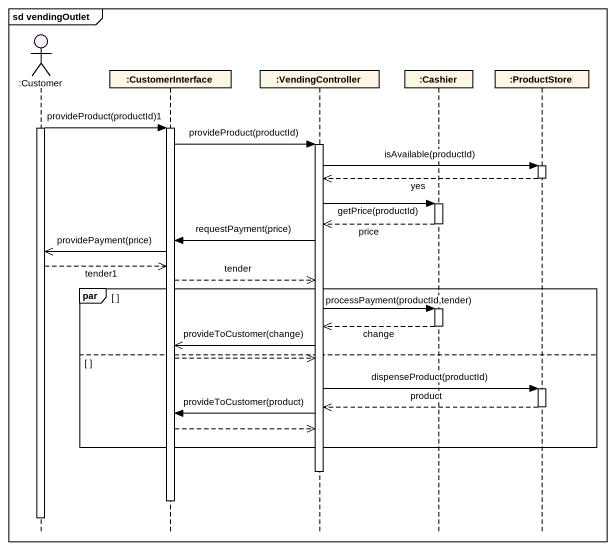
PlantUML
@startuml
mainframe sd vendingOutlet
hide footbox
actor ":Customer" as Customer #FDECFE
participant ":CustomerInterface" as CustomerInterface
participant ":VendingController" as VendingController
participant ":Cashier" as Cashier
participant ":ProductStore" as ProductStore

activate Customer
Customer -> CustomerInterface : provideProduct(productId)1
activate CustomerInterface
CustomerInterface -> VendingController : provideProduct(productId)
activate VendingController
VendingController -> ProductStore : isAvailable(productId)
activate ProductStore
ProductStore -->> VendingController : yes
deactivate ProductStore
VendingController -> Cashier : getPrice(productId)
activate Cashier
Cashier -->> VendingController : price
deactivate Cashier
VendingController -> CustomerInterface : requestPayment(price)
CustomerInterface ->> Customer : providePayment(price)
Customer -->> CustomerInterface : tender1
CustomerInterface -->> VendingController : tender
par
  VendingController -> Cashier : processPayment(productId,tender)
  activate Cashier
  Cashier -->> VendingController : change
  deactivate Cashier
  VendingController ->> CustomerInterface : provideToCustomer(change)
else
  CustomerInterface -->> VendingController
  VendingController -> ProductStore : dispenseProduct(productId)
  activate ProductStore
  ProductStore -->> VendingController : product
  deactivate ProductStore
  VendingController -> CustomerInterface : provideToCustomer(product)
  CustomerInterface -->> VendingController
end
deactivate VendingController
deactivate CustomerInterface
deactivate Customer
@enduml
